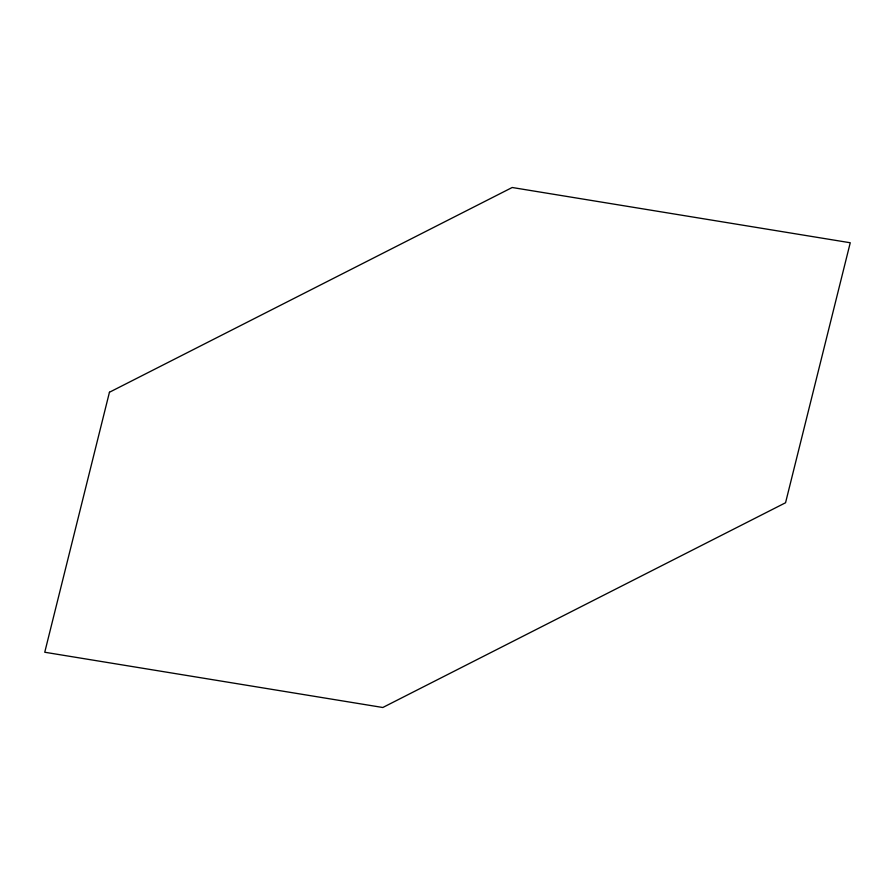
<?xml version="1.0" encoding="UTF-8"?>
<svg xmlns="http://www.w3.org/2000/svg" width="895" height="895" viewBox="0 0 895 895"><rect width="100%" height="100%" fill="white"/><g stroke="black" fill="none" stroke-linecap="round" stroke-linejoin="round"><path stroke-width="1.34" d="M109.447 392.245L44.75 652.242L382.803 707.497L785.553 502.755L850.25 242.758L512.197 187.502L109.447 392.245"/></g></svg>
